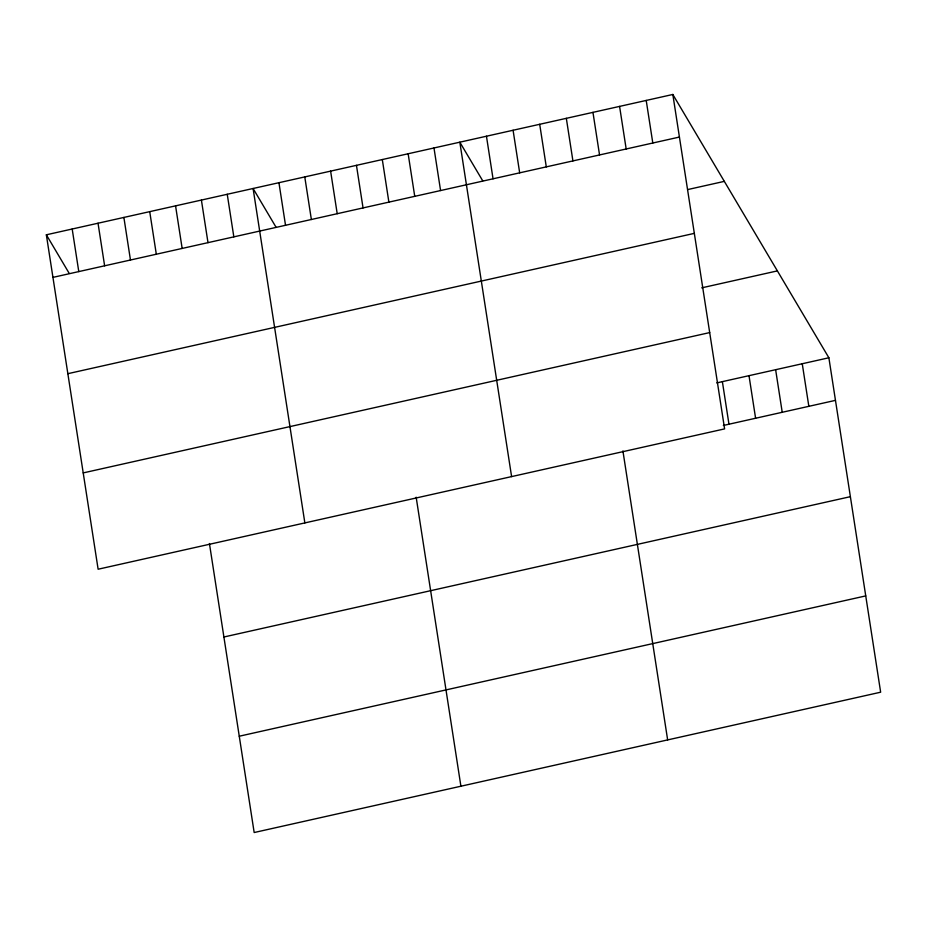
<?xml version="1.0" encoding="UTF-8"?>
<svg xmlns="http://www.w3.org/2000/svg" width="927" height="927" viewBox="0 0 927 927"><rect width="100%" height="100%" fill="white"/><g stroke="black" fill="none" stroke-linecap="round" stroke-linejoin="round"><path stroke-width="1.39" d="M672.828 94.473L724.601 428.888L98.123 569.224L46.35 234.798L672.828 94.473L828.877 357.776L880.65 692.202L254.172 832.527L209.432 543.523M52.943 277.382L679.421 137.057M687.892 189.525L724.323 181.368M67.856 373.685L694.335 233.361M701.716 287.845L777.382 270.893M83.21 472.909L709.7 332.584M716.768 382.897L828.877 357.776M723.361 425.47L835.47 400.36M223.894 637L850.383 496.675M239.259 736.223L865.737 595.899M482.712 180.8L459.827 142.19L511.6 476.605M275.979 227.115L253.094 188.494L304.856 522.909M46.35 234.798L69.235 273.419M802.249 363.743L808.842 406.327M775.632 369.711L782.226 412.295M749.004 375.678L755.598 418.251M722.376 381.634L728.97 424.218M646.212 100.44L652.805 143.025M619.584 106.396L626.177 148.98M592.956 112.364L599.549 154.948M622.909 450.904L667.649 739.908M566.327 118.332L572.921 160.916M539.699 124.288L546.293 166.872M513.083 130.255L519.676 172.839M486.455 136.223L493.048 178.807M433.987 147.972L440.58 190.556M408.147 153.766L414.74 196.35M382.306 159.548L388.888 202.132M416.165 497.22L460.904 786.223M356.455 165.342L363.048 207.926M330.615 171.124L337.208 213.708M304.774 176.918L311.368 219.502M278.934 182.7L285.528 225.284M227.242 194.276L233.836 236.86M201.402 200.07L207.996 242.654M175.562 205.864L182.155 248.436M149.722 211.646L156.315 254.23M123.882 217.439L130.464 260.024M98.03 223.222L104.624 265.806M72.19 229.015L78.783 271.599"/></g></svg>
